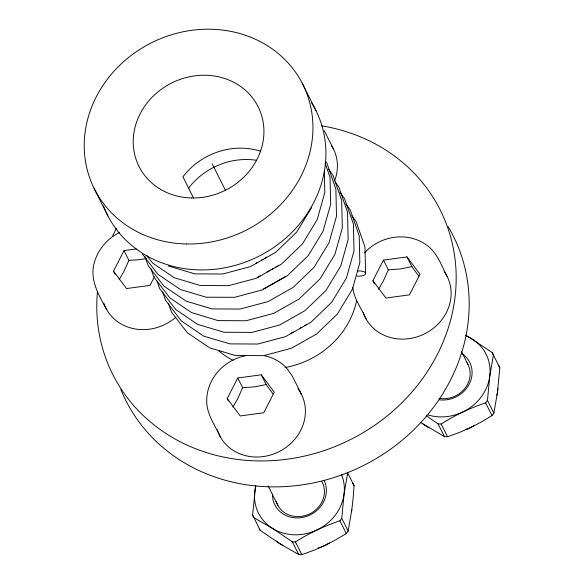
<?xml version="1.0" encoding="UTF-8"?>
<svg xmlns="http://www.w3.org/2000/svg" width="584" height="584" viewBox="0 0 584 584"><rect width="100%" height="100%" fill="white"/><g stroke="black" fill="none" stroke-linecap="round" stroke-linejoin="round"><path stroke-width="0.88" d="M347.684 473.004L344.027 494.246L341.771 518.315L339.895 520.789C324.288 525.994 309.337 533.09 295.446 541.923L292.35 541.813L272.378 528.316L253.814 517.636L252.595 515.051L255.609 485.939M352.853 483.151L354.065 485.742L353.108 498.152L351.816 509.803L348.159 531.053L346.283 533.528L335.661 539.879L324.762 545.507L313.498 550.42L301.826 554.661L298.738 554.552L280.174 543.872L260.194 530.381L259.398 529.177M426.378 415.808L438.066 423.904L441.161 424.013C455.053 415.18 469.996 408.085 485.611 402.88L487.487 400.405L489.735 376.337L493.4 355.094L492.181 352.502L465.682 335.085M498.568 365.248L499.78 367.832L497.531 391.901L493.874 413.144L491.998 415.618L481.377 421.969L470.478 427.597L459.214 432.51L447.541 436.759L444.453 436.642L420.611 422.524M136.233 248.945L124.027 250.594L128.896 260.318L123.99 271.326L119.165 279.641M237.746 377.994L227.205 398.573L240.207 415.954L263.742 412.771L274.283 392.2L261.282 374.811L237.746 377.994L242.615 387.718L237.71 398.733L232.885 407.048M383.462 260.092L372.921 280.663L385.922 298.052L409.457 294.862L419.998 274.29L406.997 256.902L383.462 260.092L388.331 269.815L383.425 280.824L378.6 289.138M115.114 274.407L113.493 271.166L124.027 250.594M154.49 276.663L150.03 285.364L126.494 288.554L113.493 271.166M311.418 207.838L296.657 232.14L275.757 252.273L250.419 266.618L222.694 274.013L194.822 273.859L168.345 265.983M364.504 252.872C375.271 240.995 392.105 234.936 407.968 237.425C415.728 238.659 423.166 241.915 429.138 247.054C438.168 254.726 441.694 266.559 447.249 276.597M255.872 263.333L257.42 262.457M261.282 260.267L262.822 259.398M265.143 258.084L266.684 257.208M257.821 277.196L260.143 275.882M267.1 271.94L269.421 270.626M270.969 269.75L273.29 268.436M275.611 267.122L277.933 265.808M263.632 288.89L285.335 276.604M290.905 333.362L293.226 332.048M300.191 328.099L301.738 327.222M304.833 325.471L306.381 324.594M119.516 232.505C107.741 238.345 98.331 248.988 94.615 261.668C88.914 278.743 98.82 295.387 106.792 309.761M418.728 276.042L411.866 266.625L400.456 268.947L388.331 269.815M273.013 393.952L266.151 384.535L254.748 386.849L242.615 387.718M245.762 355.714C231.629 358.379 218.854 367.562 211.985 380.221C208.254 387.148 206.327 395.039 206.78 402.916C207.429 415.531 215.554 426.006 220.504 437.161M146.504 258.522L138.269 259.778L128.896 260.318M264.61 355.824C273.035 357.452 280.882 361.854 286.686 368.175M287.029 368.548L292.248 375.994L301.534 394.507M146.62 255.463L152.636 263.063L174.302 277.743L200.188 285.466L228.621 285.678L256.31 278.291L281.612 263.961L302.483 243.857L317.221 219.591L324.813 192.494L324.303 170.937M142.248 253.865L157.972 274.341L180.281 289.481L206.145 297.205L234.542 297.322L262.187 289.949L287.452 275.641L308.294 255.566L323.01 231.337L330.675 204.298L330.04 177.353L325.135 163.191M154.183 277.451L169.9 297.92L191.596 312.615L218.073 320.601L245.995 320.755L273.772 313.345L299.161 298.971L320.098 278.794L334.88 254.456L342.326 227.891L341.662 200.297L332.829 174.966L328.485 169.199M325.85 161.724L326.938 163.162L335.88 189.172L336.515 216.095L329.062 242.688L314.082 267.26L293.285 287.306L268.063 301.585L240.068 309.067L212.109 308.914L186.267 301.198L163.929 286.145L148.205 265.669L144.905 256.478M335.077 181.887L338.705 186.778L347.531 212.109L348.115 239.688L340.676 266.209L325.909 290.518L305.009 310.659L279.663 325.011L251.93 332.406L224.052 332.252L197.567 324.361L175.893 309.673L159.651 288.591L157.023 280.962M339.917 192.216L344.553 198.596L353.378 223.92L354.021 250.857L346.443 277.955L331.705 302.213L310.841 322.324L285.539 336.647L257.851 344.034L230.023 343.881L203.553 336.085L181.296 320.857L165.586 300.388L162.666 291.912M345.837 203.991L350.181 209.751L359.211 235.724L359.846 262.654L352.393 289.248L337.486 313.9L316.659 333.968L291.401 348.268L263.771 355.641L235.381 355.51L209.532 347.787L187.238 332.646L171.528 312.184L168.601 303.804M351.743 215.766L356.087 221.533L364.912 246.842L365.65 273.597M366.219 319.258C361.744 308.688 353.933 299.023 352.78 287.277M492.181 352.502L499.78 367.832M487.487 400.405L493.874 413.144M461.491 351.51L467.996 364.511M485.611 402.88L491.998 415.618M406.997 256.902L411.866 266.625M302.249 83.257L316.061 110.814M324.251 130.677L333.53 149.19M372.921 280.663L374.541 283.904M441.161 424.013L447.541 436.759M438.066 423.904L444.453 436.642M212.196 163.819L225.665 190.72M347.662 472.799L354.065 485.742M193.479 197.874L182.931 176.806A66.627 59.984 -26.6 0 1 260.661 151.227M341.771 518.315L348.159 531.053M339.895 520.789L346.283 533.528M261.282 374.811L266.151 384.535M227.205 398.573L228.424 401.004M268.114 485.881L277.845 505.299M295.446 541.923L301.826 554.661M292.35 541.813L298.738 554.552M94.082 188.318L107.887 215.883M252.595 515.051L260.194 530.381M150.811 268.304L153.723 276.779M497.831 388.506A45.807 41.238 -26.6 0 1 496.947 395.273M474.252 425.605A45.807 41.238 -26.6 0 1 465.74 429.561M428.853 427.656A45.807 41.238 -26.6 0 1 422.867 423.874M466.996 362.759A24.988 22.491 -26.6 0 1 464.93 388.331A24.988 22.491 -26.6 0 1 439.051 398.31M466.098 335.858A45.807 41.238 -26.6 0 1 485.895 389.207A45.807 41.238 -26.6 0 1 428.298 415.012M462.075 353.736A27.484 24.747 -26.6 0 1 469.426 383.761A27.484 24.747 -26.6 0 1 439.248 399.792M341.523 474.588A45.807 41.238 -26.6 0 1 301.994 534.396A45.807 41.238 -26.6 0 1 255.836 485.917M351.816 509.803A45.807 41.238 -26.6 0 1 351.561 511.489M329.274 543.069A45.807 41.238 -26.6 0 1 318.397 548.018M282.371 545.157A45.807 41.238 -26.6 0 1 276.429 541.215M321.718 481.391A24.988 22.491 -26.6 0 1 308.637 514.358A24.988 22.491 -26.6 0 1 276.196 501.181M324.251 480.814A27.484 24.747 -26.6 0 1 304.476 517.001A27.484 24.747 -26.6 0 1 272.487 494.115M175.828 317.207A45.807 41.238 -26.6 0 1 103.813 303.132M331.274 145.248A45.807 41.238 -26.6 0 1 334.639 180.733M297.964 388.696A45.807 41.238 -26.6 0 1 279.196 451.578A45.807 41.238 -26.6 0 1 217.248 429.671M445.475 273.421A45.807 41.238 -26.6 0 1 423.78 334.231A45.807 41.238 -26.6 0 1 363.241 312.63M444.132 271.399A45.807 41.238 -26.6 0 1 444.986 272.655M357.773 271.027A6.548 2.555 -1.4 0 1 362.722 271.319L364.014 271.743A6.709 2.621 -1.4 0 1 364.555 274.889L363.423 275.422A6.548 2.555 -1.4 0 1 356.955 276.057M321.572 125.815A183.223 164.958 -26.6 0 1 452.666 311.425A183.223 164.958 -26.6 0 1 250.857 460.659A183.223 164.958 -26.6 0 1 97.47 291.533M112.354 236.622A183.223 164.958 -26.6 0 1 116.406 228.359M356.656 300.483A83.286 74.978 -26.6 0 1 284.977 367.54M233.155 360.401A83.286 74.978 -26.6 0 1 218.693 350.758M448.191 226.716A183.223 164.958 -26.6 0 1 365.679 464.404A183.223 164.958 -26.6 0 1 123.1 394.813M122.808 394.156A183.223 164.958 -26.6 0 1 121.939 392.178M121.654 391.514A183.223 164.958 -26.6 0 1 120.83 389.521M188.61 188.15A66.627 59.984 -26.6 0 1 256.624 160.293M312.878 104.901A116.596 104.974 -26.6 0 1 256.799 257.259A116.596 104.974 -26.6 0 1 103.412 205.845M311.615 102.813A116.596 104.974 -26.6 0 1 312.564 104.375M186.559 243.981A116.596 104.974 -26.6 0 0 303.081 84.892A116.596 104.974 -26.6 0 0 106.098 80.935A116.596 104.974 -26.6 0 0 186.559 243.981M191.713 197.961A66.627 59.984 -26.6 0 0 258.296 107.055A66.627 59.984 -26.6 0 0 145.73 104.791A66.627 59.984 -26.6 0 0 191.713 197.961"/></g></svg>
